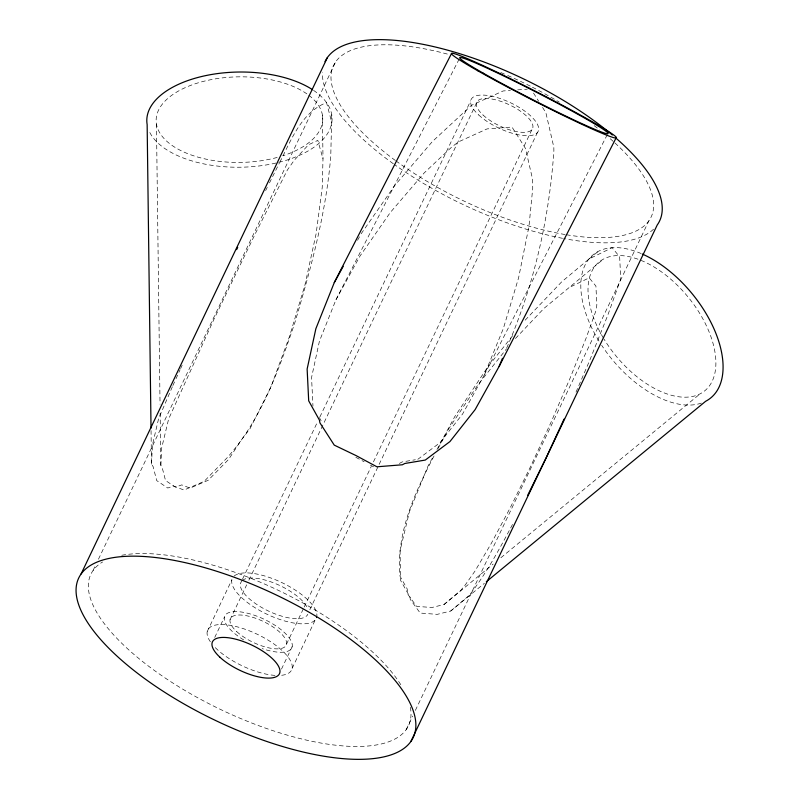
<?xml version="1.0" encoding="UTF-8"?>
<svg xmlns="http://www.w3.org/2000/svg" width="799" height="799" viewBox="0 0 799 799"><rect width="100%" height="100%" fill="white"/><g stroke="black" fill="none" stroke-linecap="round" stroke-linejoin="round"><path stroke-width="0.6" stroke-dasharray="4 3" d="M322.436 115.196L322.996 158.901L322.227 187.505L316.114 233.777L304.928 285.093L289.428 336.689L270.711 387.525L249.967 428.753L241.478 439.81L228.634 459.385L208.219 480.259L190.072 488.129L181.743 484.893L175.5 487.19L165.543 480.519L162.027 467.035L160.819 465.298L160.13 411.745M331.745 114.696L330.766 156.125C326.062 213.383 310.781 268.774 294.561 323.615C278.332 371.006 261.163 419.765 227.176 457.707L204.214 481.328L184.03 490.077L173.443 485.962L167.82 488.039L156.734 480.608L153.028 466.416L151.48 464.189L151.051 430.601M151.48 464.189L152.489 444.723L158.582 418.756L172.384 386.686M160.819 465.298L161.718 447.79L168.629 418.986L214.152 318.831L256.04 232.209L287.4 169.977L294.052 160.489L308.404 144.839L317.832 140.374L322.996 158.901M459.175 59.046L335.96 299.755L319.41 341.233L311.56 377.498L312.958 406.082M417.797 459.335L439.949 442.726L462.611 413.982L484.214 375.071L503.31 328.649L518.581 277.882L528.988 226.227L532.733 188.244L532.643 179.505L525.462 148.394L512.009 127.061L487.09 128.899L458.516 141.852L451.685 147.076L424.149 172.964L390.182 212.654L360.099 255.9L335.96 299.755M506.716 347.984C533.882 285.762 549.263 218.586 553.877 150.911L553.837 147.246L545.857 112.639L541.952 106.447M576.009 392.119L589.682 360.479L607.659 315.535L620.214 280.559L620.683 277.882L619.654 256.859L612.144 247.7L589.113 258.906L561.697 281.837L524.244 321.128M172.894 385.557L175.47 379.895M175.98 378.766L180.095 369.717M180.614 368.589L182.152 365.193M93.084 570.466L95.77 564.843M98.457 559.21L335.76 61.703M207.201 631.59L231.84 579.934M214.731 637.432L224.369 617.218M241.997 580.264L240.379 583.64A37.114 13.963 25.5 0 0 270.002 611.754A37.114 13.963 25.5 0 0 307.835 614.241M242.526 579.135L317.702 421.532M319.85 417.028L470.731 100.694M230.062 619.684L246.701 584.798M248.849 580.304L476.424 103.171M286.501 644.184L303.68 608.169M304.219 607.04L371.305 466.376M373.453 461.882L532.873 127.66M281.488 669.113L292.194 646.651M309.822 609.697L538.566 130.137M292.114 668.433L316.754 616.778M406.232 729.557L412.674 716.044M415.36 710.421L648.898 220.784M265.628 190.601L267.266 187.316M269.453 182.931L279.3 163.206M279.85 162.107C291.156 140.145 301.503 112.279 326.551 102.612L331.855 122.916M484.214 375.071L607.43 134.372M512.539 524.424C499.535 548.903 486.311 573.502 469.233 595.415L450.726 611.015L437.263 614.351L420.194 613.063L410.237 599.37L410.057 597.233L400.579 580.394L400.069 550.651L409.458 511.61L428.094 465.927L433.428 456.089M436.973 449.527L454.721 416.718L487.51 367.33L514.296 333.642M434.057 455.939C414.731 492.653 395.944 533.662 399.969 576.119L407.19 588.943L407.63 594.047L416.569 606.351L431.919 607.51L444.024 604.513L493.153 564.104M438.152 448.389L448.658 428.953L478.142 384.549L506.556 348.803M357.543 240.309L359.93 235.975M361.128 233.807L394.576 185.708L432.359 141.573L471.39 105.358L503.18 90.956L510.411 90.427M515.445 338.526L543.809 308.534L603.654 258.956M444.024 604.513L460.663 590.491L465.178 585.058L474.976 571.095L491.385 543.23L510.421 507.415L530.796 466.097L551.12 422.092L570.007 378.386L586.166 337.977L595.724 311.36L596.843 304.978L595.914 286.072L589.163 277.842L568.459 287.91M589.113 258.906L598.231 251.405M500.853 557.762L700.234 393.727M450.726 611.015L484.394 583.32M399.32 463.48L402.187 461.942L415.39 459.745M517.642 89.888L527.28 89.178M355.815 457.298L364.174 461.782M370.436 465.148L373.572 466.836M533.502 93.034L538.696 101.293M319.38 417.627L321.138 420.773M156.454 124.065L160.04 404.274M313.548 90.367A92.644 47.61 -0.7 0 1 277.193 162.756M275.955 163.046A92.644 47.61 -0.7 0 1 148.734 130.147M308.774 95.251A83.306 42.806 -0.7 0 1 282.826 155.775M277.203 157.433A83.306 42.806 -0.7 0 1 167.021 141.463A83.306 42.806 -0.7 0 1 194.996 83.845A83.306 42.806 -0.7 0 1 307.765 94.502M603.415 338.077A83.306 46.552 50.6 0 1 639.789 259.885A83.306 46.552 50.6 0 1 712.518 380.494A83.306 46.552 50.6 0 1 604.024 339.096M701.382 403.096A92.644 51.775 50.6 0 1 601.687 345.318M598.98 341.063A92.644 51.775 50.6 0 1 584.958 265.288A92.644 51.775 50.6 0 1 641.207 253.563M242.267 580.503A37.114 13.963 25.5 0 1 277.123 584.309A37.114 13.963 25.5 0 1 307.785 608.938M410.346 707.235A175.95 66.197 25.5 0 1 222.861 710.561A175.95 66.197 25.5 0 1 102.612 561.977M121.738 555.275A175.95 66.197 25.5 0 1 275.475 588.993A175.95 66.197 25.5 0 1 402.087 686.82M614.95 142.961A175.95 66.197 25.5 0 1 566.311 234.736M565.133 234.546A175.95 66.197 25.5 0 1 396.414 161.238M395.415 160.509A175.95 66.197 25.5 0 1 333.662 65.208A175.95 66.197 25.5 0 1 447.79 54.192M500.803 72.519A175.95 66.197 25.5 0 1 506.526 74.966M507.665 75.466A175.95 66.197 25.5 0 1 531.295 86.642M532.384 87.201A175.95 66.197 25.5 0 1 559.31 102.142M594.156 125.643A175.95 66.197 25.5 0 1 599.839 130.057M610.246 138.746A175.95 66.197 25.5 0 1 614.022 142.122M653.582 229.163A185.298 69.713 25.5 0 1 563.754 238.551M562.556 238.322A185.298 69.713 25.5 0 1 394.346 164.484M393.338 163.755A185.298 69.713 25.5 0 1 322.436 72.579M243.695 639.909A37.114 13.963 25.5 0 1 234.117 611.625A37.114 13.963 25.5 0 1 288.898 637.432A37.114 13.963 25.5 0 1 262.142 648.588M210.377 641.797A46.452 17.478 25.5 0 1 227.895 624.988A46.452 17.478 25.5 0 1 282.906 651.285A46.452 17.478 25.5 0 1 280.639 675.385M275.006 675.385A46.452 17.478 25.5 0 1 213.822 646.101M234.207 576.009A46.452 17.478 25.5 0 1 305.588 597.832A46.452 17.478 25.5 0 1 285.493 621.193A46.452 17.478 25.5 0 1 232.669 577.797M236.664 631.54A30.881 11.615 25.5 0 0 284.933 646.791A30.881 11.615 25.5 0 0 253.253 617.467A30.881 11.615 25.5 0 0 236.664 631.54M483.035 115.026A30.881 11.615 25.5 0 0 531.295 130.267A30.881 11.615 25.5 0 0 499.615 100.954A30.881 11.615 25.5 0 0 483.035 115.026M478.671 114.946A37.114 13.963 25.5 0 0 536.678 133.263A37.114 13.963 25.5 0 0 498.596 98.027A37.114 13.963 25.5 0 0 478.671 114.946"/><path stroke-width="1.2" d="M451.425 53.713L334.282 282.576L315.865 328.709L307.136 369.038L308.694 400.828L319.43 420.124L319.94 422.891L334.252 445.123L356.014 455.57L376.928 466.796L402.376 464.778L404.783 463.49L425.288 460.064L449.937 441.577L475.135 409.617L499.165 366.341L616.319 137.478M499.165 366.341L502.471 358.312M564.054 419.085L546.077 458.017L527.73 495.22M81.079 573.992L327.44 57.478M410.846 741.522A185.298 69.713 25.5 0 0 199.051 566.082A185.298 69.713 25.5 0 0 127.99 665.667A185.298 69.713 25.5 0 0 410.846 741.522L657.217 225.008A185.298 69.713 25.5 0 0 616.319 138.447M236.614 249.628L237.712 247.38M334.282 282.576L343.23 266.317M486.321 581.732L705.647 401.278A92.644 51.775 50.6 0 0 714.556 330.127A92.644 51.775 50.6 0 0 642.356 254.062M151.021 428.114L147.146 124.564A92.644 47.61 -0.7 0 1 205.663 75.615A92.644 47.61 -0.7 0 1 312.569 89.708M324.993 61.673A185.298 69.713 25.5 0 1 441.128 48.439A185.298 69.713 25.5 0 1 612.334 135.031M477.682 70.712A92.644 4.604 27.1 0 0 614.271 137.788A92.644 4.604 27.1 0 0 509.662 78.302A92.644 4.604 27.1 0 0 477.682 70.712M483.345 73.228A83.306 4.145 27.1 0 0 606.161 133.533A83.306 4.145 27.1 0 0 512.099 80.04A83.306 4.145 27.1 0 0 483.345 73.228M219.985 657.287A37.114 13.963 25.5 0 0 277.992 675.614A37.114 13.963 25.5 0 0 239.91 640.379A37.114 13.963 25.5 0 0 219.985 657.287"/></g></svg>
